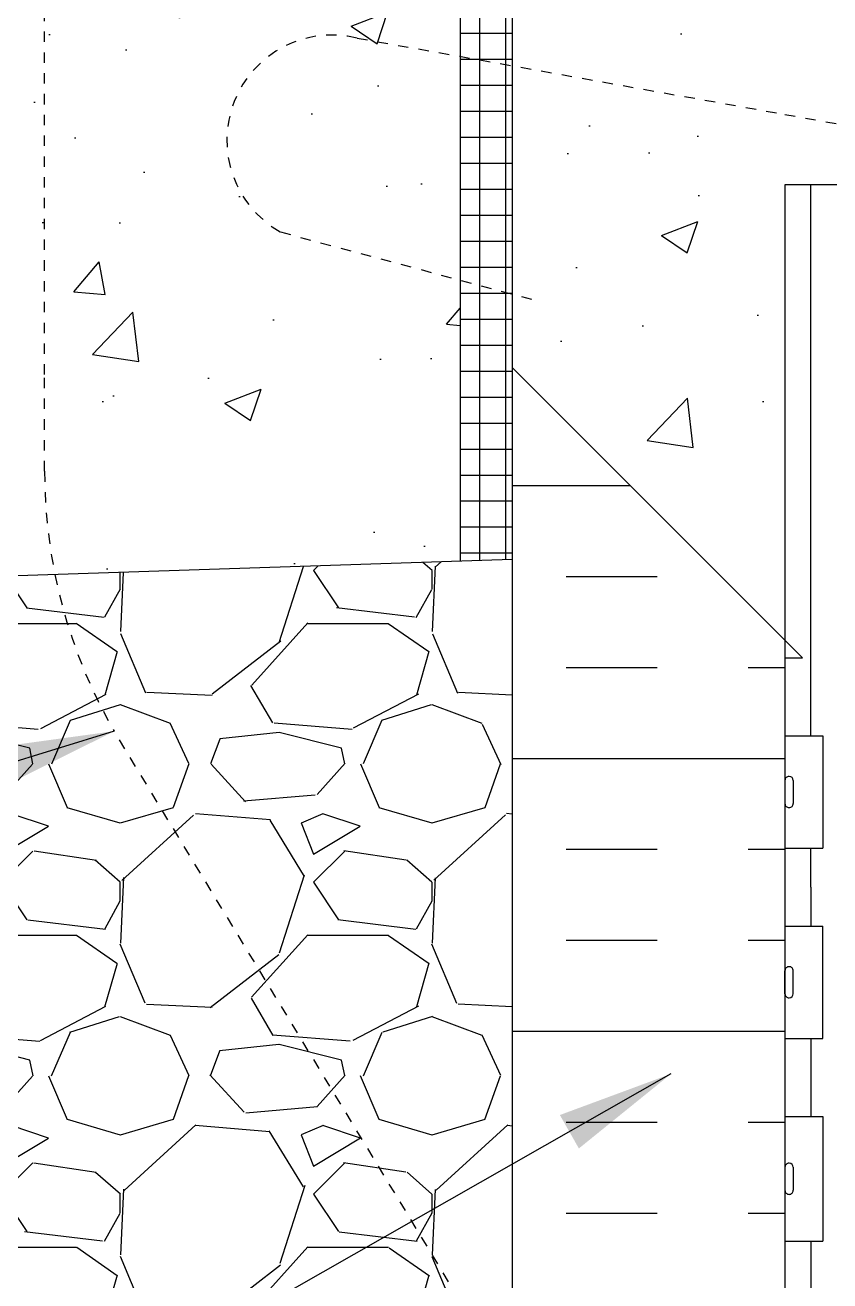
# Model space of a CAD drawing. Header units: inches. Extents: x -6.7 to 42.3, y 74.3 to 149.9.
# Drawn here: x 8.1 to 15.85, y 97.05 to 109.12 of the extents above; entities that cross this region are included whole.
import ezdxf

# ---------------------------------------------------------------- set-up
doc = ezdxf.new("R2010")
doc.units = ezdxf.units.IN
doc.header["$LTSCALE"] = 0.5
doc.header["$MEASUREMENT"] = 0
doc.linetypes.add('HIDDEN2', pattern=[0.1875, 0.125, -0.0625])
for name, color, linetype in [('HATCH', 12, 'Continuous'), ('Hidden2', 12, 'HIDDEN2'), ('line25', 2, 'Continuous'), ('LINE50', 5, 'Continuous'), ('LINE9', 9, 'Continuous'), ('TEXT', 4, 'Continuous')]:
    doc.layers.add(name, color=color, linetype=linetype)
doc.styles.add('DIM', font='romans.shx', dxfattribs={"width": 0.7})
doc.dimstyles.new('ext_12', dxfattribs={"dimscale": 12, "dimtxt": 0.09375, "dimasz": 0.09375, "dimexe": 0.09375, "dimexo": 0.0625, "dimgap": 0.0625, "dimtad": 1, "dimdec": 1, "dimzin": 2, "dimdsep": 46, "dimlunit": 4, "dimtxsty": 'DIM', "dimcen": 0.09, "dimdle": 0.09375, "dimclrt": 4, "dimadec": 0, "dimazin": 0, "dimtfac": 1, "dimtdec": 1, "dimtmove": 1, "dimatfit": 3, "dimfxl": 1, "dimfrac": 2, "dimtolj": 1, "dimtzin": 0, "dimarcsym": 0})

msp = doc.modelspace()

# ---------------------------------------------------------------- hatches: boundary and pattern name
at = {"layer": 'HATCH'}
h = msp.add_hatch(dxfattribs=at)
h.set_pattern_fill('AR-CONC', color=256, scale=0.5)
h.set_pattern_definition([(49.99999999999999, (0, 0), (3.586300913003767, -0.3137606749129755), [0.375, -4.125]), (355, (0, 0), (-0.693756668065, 3.760960668500059), [0.3, -3.3]), (100.45144446, (0.298858405, -0.02614672), (2.89254423363556, 3.447199954843147), [0.3187009599999999, -3.505710559999999]), (46.18420000000001, (0, 1), (5.336206653357862, -0.8275964039653827), [0.5625, -6.1875]), (96.63563549, (0.444683725, 0.931033465), (4.673309728371142, 4.870593003872752), [0.47805171, -5.258568799999999]), (351.1841639899999, (0, 1), (4.673309725273866, 4.870593001349951), [0.45, -4.950000005]), (21, (0.5, 0.75), (2.984535260592308, -2.013094453326694), [0.375, -4.125]), (326.0000000000001, (0.5, 0.75), (1.216576659607909, 3.625750225234265), [0.3, -3.3]), (71.45144474, (0.74871127, 0.58224213), (4.201111883649856, 1.612655764031769), [0.31870095, -3.50571056]), (37.50000000000001, (0, 0), (0.06079927658645334, 1.664469269156557), [0, -3.26, 0, -3.35, 0, -3.3125]), (7.499999999999999, (0, 0), (1.315347687210743, 1.972058559411801), [0, -1.91, 0, -3.185, 0, -1.2625]), (327.5, (-1.115, 0), (2.669112180862045, -0.1127743586718988), [0, -1.25, 0, -3.9, 0, -5.175]), (317.5, (-1.615, 0), (2.915930846711931, 0.5005249116615886), [0, -1.625, 0, -2.59, 0, -3.675])])
h.paths.add_polyline_path([(21.41610146462094, 85.61420725195184, 0.08241458984434794), (21.27276451115162, 85.69331372852096, -0.3178372451770569), (21.10609784448829, 85.92901598890182), (21.10609784448465, 85.99651598891192, -0.4142135623888824), (21.16859784448465, 86.05901598891529), (21.21609784427014, 86.05901598891529), (21.21609784427469, 86.12901598891534), (21.11109784449309, 86.12901598891534, -0.1889729320647591), (20.95522876880459, 86.22386047730468, 0.196322833643866), (20.50609784444412, 86.57012019743293), (19.18424227561185, 86.86061576368796, 0.05779469062704496), (18.41610146462048, 86.9497022537805, 0.05779469062698079), (17.64796065362997, 86.86061576368795), (16.32610508479775, 86.57012019743293, 0.1963228336438586), (15.87697416043729, 86.2238604773047, -0.1889729320647836), (15.72110508474878, 86.12901598891534), (15.61610508496719, 86.12901598891534), (15.61610508497174, 86.05901598891529), (15.66360508475722, 86.05901598891529, -0.4142135623888808), (15.72610508475722, 85.99651598891192), (15.72610508475358, 85.92901598890182, -0.317837245177035), (15.55943841809024, 85.69331372852099, 0.08241458984435096), (15.41610146462094, 85.61420725195184), (15.41610146462094, 84.0877083457774), (17.44735146462138, 84.0877083457774), (18.44735146462138, 83.0877083457774), (18.44735146462138, 85.0877083457774), (19.44735146462138, 84.0877083457774), (21.41610146462094, 84.0877083457774)])
h.paths.add_polyline_path([(21.41610146462094, 91.83284324444855), (21.41610146462105, 92.56157636099789), (21.34720996525919, 92.35030909628767, -0.7257365567847589), (21.2411014646199, 92.33157636099492), (21.19218842114173, 92.481576360995), (21.06610146462022, 92.48157636099491, -0.4142135623728037), (21.01610146462017, 92.5315763609948), (21.01610146461994, 92.56157636099499), (20.91610146462008, 92.56157636099493), (20.91610146462354, 94.0768908393189, 0.2589583704863463), (20.65696092364999, 94.543689270224, -0.3113104134333546), (20.60040142710498, 94.67383315850054, 2.127292751064668), (20.1878157503345, 94.44934253060117, -1), (20.02438717890555, 94.04081945653958, -0.3253062266843831), (19.55781243764332, 94.78298538634452, 0.104880438240455), (19.38541660404855, 95.59479681367449, 1.422913243113661), (19.05190975255688, 95.12771202191468, -0.7355925422349244), (19.06469462299177, 94.66966544477465, -0.08275514747013539), (18.41610146462008, 94.56157636099493, -0.08275514747013572), (17.76750830624839, 94.66966544477465, -0.7355925422304714), (17.78029317668352, 95.12771202191385, 1.422913243107571), (17.44678632519163, 95.59479681367452, 0.1048804382404761), (17.27439049159685, 94.7829853863444, -0.3253062266843559), (16.80781575033451, 94.04081945653958, -1), (16.64438717890568, 94.44934253060111, 2.127292751064852), (16.23180150213526, 94.67383315850057, -0.3113104134333902), (16.17524200559015, 94.54368927022404, 0.2589583704863619), (15.91610146461663, 94.0768908393189), (15.91610146462008, 92.56157636099493), (15.81610146462012, 92.56157636099499), (15.81610146461999, 92.531576360995, -0.4142135623739224), (15.76610146461995, 92.48157636099491), (15.64001450809843, 92.481576360995), (15.5972099652608, 92.35030909629259, -0.7257365568515476), (15.49110146461847, 92.33157636099929), (15.41610146462093, 92.56157636099233), (15.41610146462093, 89.74382472587895, 0.06439757034050946), (15.52610508473472, 89.67786520061532), (15.61610508473527, 89.6778652006222), (15.616105084738, 89.63613914069805, -0.249069420179818), (15.72610508475404, 89.4290159889286), (15.72610508475768, 89.3615159889185, -0.4142135623889469), (15.66360508475766, 89.29901598891513), (15.61610508475982, 89.29901598891514), (15.61610508476437, 89.22901598891514), (15.72110508474933, 89.22901598891514, 0.1004604156421021), (16.11480355481644, 89.28617874476257, -0.6014354320958893), (16.23430702504149, 89.181295402339, 2.182094824738477), (16.64438717890652, 89.39420483378811, -1), (16.80781575033536, 89.80272790784976, -0.2443795113559055), (17.25622362314222, 89.28197100339887, 0.05315652255487553), (17.42206307735935, 88.66788937148385, 1.553131786922593), (17.78029317668414, 89.09219406313045, -0.7355925422349028), (17.76750830624925, 89.55024064027047, -0.08275514747013568), (18.41610146462094, 89.65832972405019, -0.08275514747013524), (19.06469462299263, 89.55024064027047, -0.7355925422304772), (19.0519097525575, 89.09219406313127, 1.553131786917257), (19.41013985188252, 88.66788937148384, 0.05315652255487587), (19.57597930609965, 89.28197100339887, -0.2443795113559285), (20.02438717890663, 89.80272790784974, -1), (20.18781575033537, 89.39420483378818, 2.182094824737276), (20.59789590420058, 89.18129540233905, -0.6014354320927106), (20.71739937442502, 89.28617874476271, 0.1004604156422125), (21.11109784449253, 89.22901598891514), (21.2160978444775, 89.22901598891514), (21.21609784448205, 89.29901598891514), (21.16859784448421, 89.29901598891513, -0.4142135623889469), (21.1060978444842, 89.3615159889185), (21.10609784448783, 89.4290159889286, -0.2490694201798182), (21.21609784450388, 89.63613914069805), (21.21609784450661, 89.6778652006222), (21.30609784450715, 89.67786520061532, 0.06439757034050739), (21.41610146462094, 89.74382472587895)])
h.paths.add_polyline_path([(18.30110059130562, 96.56738567258314, 0.4135815913877395), (17.92610146462029, 96.94157636099487), (16.54110146461329, 96.94157636099493, 0.4142135623737345), (15.91610146461326, 96.3165763609936), (15.91610146461372, 95.7898486413708, 0.5490706967552531), (16.45005529317094, 95.45020370855684), (17.46237849327738, 95.92397096620556, -0.05309424434830084), (17.91291964643845, 96.07911483435544, 0.3501185223359489)])
h.paths.add_polyline_path([(17.91291964643844, 97.98403788763432, -0.05309424434847129), (17.46237849327601, 98.13918175578489), (16.45005529317108, 98.61294901343291, 0.5490706967567544), (15.91610146461372, 98.27330408061744), (15.91610146461326, 97.74657636099707, 0.4142135623741072), (16.54110146461324, 97.12157636099488), (17.9261014646203, 97.12157636099494, 0.4135815913309806), (18.30110059130548, 97.49576704933395, 0.3501185223767397)])
h.paths.add_polyline_path([(20.91610146462691, 97.74657636099421), (20.91610146462645, 98.27330408061641, 0.5490706967576158), (20.38214763606911, 98.61294901343291), (19.36982443596279, 98.13918175578425, -0.05309424434830192), (18.91928328280172, 97.98403788763437, 0.3501185223334642), (18.53110233793453, 97.49576704941109, 0.4135815913911968), (18.90610146461988, 97.12157636099494), (20.29110146462691, 97.12157636099488, 0.4142135623727812)])
h.paths.add_polyline_path([(20.29110146462693, 96.94157636099493), (18.90610146461988, 96.94157636099487, 0.4135815913477743), (18.53110233793464, 96.56738567263436, 0.3501185223646701), (18.91928328280173, 96.0791148343555, -0.0530942443483846), (19.36982443596346, 95.92397096620525), (20.3821476360692, 95.45020370855684, 0.5490706967555964), (20.91610146462645, 95.78984864137117), (20.91610146462691, 96.31657636099493, 0.4142135623730849)])
h.paths.add_polyline_path([(20.79610146463429, 100.7204932444485), (20.79610146463429, 100.8328432444488), (20.79610146463429, 100.9451932444486), (20.91610146463359, 101.1451932444484), (20.91610146463145, 102.2860630268061, 0.2910966595426471), (20.6280399005752, 102.7389229382234), (19.36982440740104, 103.3277677818053, 0.0933692720773184), (18.56297606628428, 103.5350992506653, 0.01633246440578862), (18.4161014646202, 103.5398981804241, 0.1098692816785058), (17.46237852183984, 103.3277677818061), (16.20416302866483, 102.7389229382234, 0.2910966595425618), (15.91610146460872, 102.2860630268061), (15.91610146460657, 101.1451932444484), (16.03610146460588, 100.9451932444486), (16.03610146460588, 100.8328432444483), (16.03610146460588, 100.7204932444485), (15.91610146460657, 100.5204932444487), (15.91610146460872, 99.37962346209096, 0.2910966595426452), (16.20416302866497, 98.92676355067368), (17.46237852183974, 98.33791870709153, 0.1098692816784932), (18.41610146461997, 98.12578830847349, 0.1098692816785058), (19.36982440740033, 98.33791870709149), (20.6280399005752, 98.92676355067368, 0.2910966595426432), (20.91610146463145, 99.37962346209096), (20.91610146463359, 100.5204932444487)])
h.paths.add_polyline_path([(18.301100591306, 104.1699194393154, 0.4135815915247207), (17.9261014646203, 104.5441101279026), (16.54110146461307, 104.5441101279022, 0.4142135623726921), (15.91610146461326, 103.9191101279029), (15.91610146461372, 103.3923824082807, 0.5490706967576175), (16.45005529317106, 103.0527374754642), (17.46237849327737, 103.5265047331129, -0.05309424434830289), (17.91291964643845, 103.6816486012627, 0.1829837551016588), (18.20765498807662, 103.8779278318009, 0.157071804599491)])
h.paths.add_polyline_path([(17.91291964643835, 105.5865716545416, -0.05309424434837972), (17.46237849327667, 105.7417155226919), (16.45005529317097, 106.2154827803403, 0.5490706967555967), (15.91610146461372, 105.8758378475259), (15.91610146461326, 105.3491101279022, 0.4142135623730951), (16.54110146461326, 104.7241101279022), (17.9261014646203, 104.7241101279027, 0.4135815916530866), (18.30110059130626, 105.0983008166544, 0.3501185221448893)], flags=17)
h.paths.add_polyline_path([(20.91610146462691, 105.349110127904), (20.91610146462645, 105.8758378475268, 0.5490706967552534), (20.38214763606922, 106.2154827803407), (19.36982443596282, 105.7417155226916, -0.05309424434829053), (18.91928328280171, 105.5865716545421, 0.3501185222700923), (18.53110233793429, 105.0983008164318, 0.4135815914793546), (18.90610146461988, 104.7241101279027), (20.29110146462688, 104.7241101279026, 0.4142135623737331)], flags=17)
h.paths.add_polyline_path([(20.29110146462693, 104.5441101279022), (18.90610146461998, 104.5441101279022, 0.1175252216024922), (18.73695342605193, 104.5037949662929, 0.2823332061294452), (18.53110233793485, 104.1699194396535, 0.3501185224271871), (18.91928328280173, 103.6816486012632, -0.05309424434847092), (19.36982443596416, 103.5265047331127), (20.38214763606909, 103.0527374754647, 0.549070696756755), (20.91610146462645, 103.3923824082801), (20.91610146462691, 103.9191101279005, 0.4142135623738941)])
h.paths.add_polyline_path([(24.04110146462094, 109.8328432444484), (12.79110146462094, 109.8328432444484), (12.79110146462094, 105.8322339322727), (15.41610146462093, 103.2072339322727), (15.41610146462093, 105.8322339322727), (15.41610508458351, 107.5887956495782), (15.91610146461663, 107.5887956495782, 0.2589583704863515), (16.17524200559018, 107.1219972186731, -0.3113104134329341), (16.23180150213512, 106.9918533303967, 2.127292751063228), (16.64438717890567, 107.2163439582964, -1), (16.80781575033462, 107.624867032358, -0.3253062266843695), (17.27439049159685, 106.8827011025531, 0.1048804382404605), (17.44678632519162, 106.0708896752231, 1.422913243113636), (17.78029317668328, 106.5379744669829, -0.7355925422348385), (17.76750830624839, 106.9960210441229, -0.08275514747013557), (18.41610146462008, 107.1041101279026, -0.08275514747013576), (19.06469462299178, 106.9960210441229, -0.735592542230489), (19.05190975255665, 106.5379744669837, 1.422913243110883), (19.38541660404919, 106.0708896752241, 0.1048804382402725), (19.55781243764332, 106.8827011025527, -0.3253062266843533), (20.02438717890566, 107.6248670323575, -1), (20.18781575033449, 107.216343958296, 2.127292751064858), (20.60040142710491, 106.9918533303965, -0.3113104134333814), (20.65696092365002, 107.1219972186731, 0.2589583704866419), (20.91610146462354, 107.5887956495788), (21.41610146462008, 107.5887956495788), (21.41610146462008, 103.2066246200941), (24.04110146462094, 105.8322339322706)])
h.paths.add_polyline_path([(34.46270270882852, 107.8328432444484), (32.46270270882852, 107.8328432444484), (33.46270270882852, 108.8328432444484), (33.46270270882852, 109.8328432444484), (24.54110146462304, 109.8328432444484), (24.54110146462304, 105.8322662681868), (33.46270270882852, 105.8328432444484), (33.46270270882852, 106.8328432444485)])
h.paths.add_polyline_path([(12.29110146462094, 109.8328432444484), (10.29110146461679, 109.8328432444484), (8.10360146462285, 109.8328432444484), (3.370699225341347, 109.6771345762326), (3.370339393745876, 107.4253346135532), (4.37017962195864, 106.4254943853404), (3.370179621958638, 106.4254943853404), (2.370179621958638, 106.4254943853404), (3.370019850171401, 105.4256541571277), (3.369739917655144, 103.6738568230635), (12.29110146462094, 103.9673624259515)])
h.paths.add_polyline_path([(21.41610146462094, 132.7260064461561, 0.08241458984434209), (21.27276451115164, 132.8051129227253, -0.3178372451770644), (21.1060978444883, 133.0408151831061), (21.10609784448466, 133.1083151831162, -0.4142135623888782), (21.16859784448466, 133.1708151831196), (21.21609784427014, 133.1708151831196), (21.21609784427469, 133.2408151831197), (21.111097844493, 133.2408151831197, -0.1889729320704661), (20.95522876880161, 133.3356596715141, 0.1963228336418869), (20.50609784444391, 133.6819193916373), (19.18424227561222, 133.9724149578922, 0.05779469062707288), (18.41610146462049, 134.0615014479848, 0.05779469062699713), (17.64796065362976, 133.9724149578922), (16.32610508479797, 133.6819193916373, 0.1963228336431606), (15.8769741604386, 133.3356596715107, -0.1889729320668943), (15.72110508474889, 133.2408151831197), (15.6161050849672, 133.2408151831197), (15.61610508497174, 133.1708151831196), (15.66360508475723, 133.1708151831196, -0.4142135623888782), (15.72610508475723, 133.1083151831162), (15.72610508475359, 133.0408151831061, -0.3178372451770455), (15.55943841809025, 132.8051129227253, 0.08241458984396662), (15.41610146462154, 132.7260064461566), (15.41610146462128, 130.7863181744357), (16.7443333872678, 130.7863181744358), (16.81755669197113, 130.8595414791392), (17.24433338726781, 131.0363181744358), (17.24433338726781, 130.0363181744356), (16.81755669197068, 130.2130948697324), (16.74433338726735, 130.2863181744358), (15.41610146462122, 130.2863181744358), (15.41610146462094, 128.2148276629655), (16.35995633715982, 128.2148276629655), (16.35995633715936, 129.0953189964226), (16.42245633715982, 129.2148276629668), (16.48495633715982, 129.0953189964226), (16.48495633715982, 128.2148276629655), (17.27586504384861, 128.2148276629655), (21.41610146462094, 128.2148276629655)])
h.paths.add_polyline_path([(15.41610146462154, 132.7260064461566), (15.41610146462185, 135.1038217945652), (12.79110146462095, 132.4738181744352), (12.79110146462095, 130.7863181744356), (15.41610146462128, 130.7863181744357)])
h.paths.add_polyline_path([(15.41610146462122, 130.2863181744357), (12.79110146462095, 130.2863181744357), (12.79110146462095, 128.2148276629655), (15.41610146462094, 128.2148276629655)])
h.paths.add_polyline_path([(21.41610146462094, 138.9446424386529), (21.41610146462084, 141.0336609572226, 0.06439757034043976), (21.30609784450716, 141.0996204824861), (21.21609784450661, 141.0996204824792), (21.21609784450389, 141.1413465424034, -0.2490694201798161), (21.10609784448784, 141.3484696941728), (21.1060978444842, 141.4159696941829, -0.4142135623889448), (21.16859784448422, 141.4784696941863), (21.21609784448206, 141.4784696941863), (21.21609784447751, 141.5484696941863), (21.11109784449254, 141.5484696941863, 0.1004604156380671), (20.71739937444043, 141.4913069383445, -0.6014354321565567), (20.59789590420039, 141.5961902807624, 2.182094824738455), (20.18781575033536, 141.3832808493133, -1), (20.02438717890651, 140.9747577752516, -0.2443795113545818), (19.57597930610027, 141.4955146796987, 0.05315652255518682), (19.41013985188259, 142.1095963116175, 1.553131786922888), (19.05190975255775, 141.685291619971, -0.7355925422349513), (19.06469462299263, 141.2272450428309, -0.08275514747013475), (18.41610146462094, 141.1191559590512, -0.0827551474701358), (17.76750830624925, 141.2272450428309, -0.7355925422305463), (17.78029317668437, 141.6852916199701, 1.553131786900393), (17.42206307736124, 142.1095963116224, 0.05315652255532674), (17.25622362314218, 141.4955146797024, -0.2443795113558587), (16.80781575033525, 140.9747577752517, -1), (16.64438717890651, 141.3832808493133, 2.18209482473732), (16.2343070250413, 141.5961902807624, -0.6014354317156138), (16.11480355490758, 141.4913069383062, 0.1004604156665787), (15.72110508474924, 141.5484696941863), (15.61610508476438, 141.5484696941863), (15.61610508475983, 141.4784696941863), (15.66360508475767, 141.4784696941863, -0.4142135623889656), (15.72610508475768, 141.4159696941829), (15.72610508475405, 141.3484696941728, -0.2490694201798173), (15.616105084738, 141.1413465424034), (15.61610508473527, 141.0996204824792), (15.52610508473472, 141.0996204824861, 0.06439757034057293), (15.41610146462084, 141.0336609572224), (15.41610146462094, 138.9446424386529), (15.41610146462144, 136.8556239200828, 0.0643975703401923), (15.52610508473473, 136.7896643948196), (15.61610508473527, 136.7896643948265), (15.616105084738, 136.7479383349024, -0.2490694201798241), (15.72610508475405, 136.5408151831329), (15.72610508475768, 136.4733151831228, -0.4142135623889448), (15.66360508475767, 136.4108151831194), (15.61610508475983, 136.4108151831194), (15.61610508476438, 136.3408151831194), (15.72110508474929, 136.3408151831194, 0.1004604156402219), (16.11480355480941, 136.3979779389642, -0.6014354321244498), (16.2343070250415, 136.2930945965433, 2.182094824738507), (16.64438717890653, 136.5060040279924, -1), (16.80781575033538, 136.9145271020541, -0.2443795113562674), (17.25622362314239, 136.3937701976021, 0.05315652255489088), (17.4220630773599, 135.779688565687, 1.553131786918959), (17.78029317668414, 136.2039932573348, -0.735592542234838), (17.76750830624926, 136.6620398344748, -0.08275514747013481), (18.41610146462094, 136.7701289182545, -0.08275514747013574), (19.06469462299264, 136.6620398344748, -0.7355925422305459), (19.05190975255752, 136.2039932573356, 1.553131786949564), (19.41013985188614, 135.7796885656975, 0.05315652255398488), (19.57597930609951, 136.3937701976025, -0.2443795113561612), (20.02438717890663, 136.9145271020541, -1), (20.18781575033538, 136.5060040279925, 2.182094824737248), (20.59789590420059, 136.2930945965434, -0.6014354319359779), (20.71739937438728, 136.3979779389805, 0.1004604156523515), (21.11109784449259, 136.3408151831194), (21.21609784447751, 136.3408151831194), (21.21609784448206, 136.4108151831195), (21.16859784448423, 136.4108151831194, -0.4142135623890073), (21.1060978444842, 136.4733151831228), (21.10609784448784, 136.5408151831329, -0.2490694201798173), (21.21609784450389, 136.7479383349024), (21.21609784450661, 136.7896643948265), (21.30609784450717, 136.7896643948196, 0.06439757034050485), (21.41610146462094, 136.8556239200832)])
h.paths.add_polyline_path([(21.41610146462049, 147.9446424386529), (17.41610146462094, 147.9446424386529), (16.41610146462094, 148.9446424386529), (16.41610146462094, 146.9446424386529), (15.41610146462049, 147.9446424386533), (15.41610146462063, 145.1632784311498, 0.08241458984454471), (15.55943841809025, 145.0841719545805, -0.3178372451770768), (15.72610508475359, 144.8484696941996), (15.72610508475723, 144.7809696941895, -0.4142135623888782), (15.66360508475723, 144.7184696941861), (15.61610508497174, 144.7184696941861), (15.6161050849672, 144.6484696941861), (15.72110508474888, 144.6484696941861, -0.1889729320602732), (15.87697416043504, 144.5536252058006, 0.1963228336454834), (16.32610508479794, 144.2073654856684), (17.6479606536295, 143.9168699194136, 0.05779469062708518), (18.4161014646214, 143.8277834293209, 0.057794690627038), (19.18424227561266, 143.9168699194136), (20.50609784444396, 144.2073654856684, 0.196322833644318), (20.95522876880526, 144.5536252057976, -0.18897293206356), (21.11109784449303, 144.6484696941861), (21.21609784427469, 144.6484696941861), (21.21609784427014, 144.7184696941861), (21.16859784448465, 144.7184696941861, -0.4142135623888325), (21.10609784448466, 144.7809696941895), (21.1060978444883, 144.8484696941996, -0.3178372451770409), (21.27276451115164, 145.0841719545804, 0.08241458984414733), (21.41610146462063, 145.1632784311493)])
h = msp.add_hatch(dxfattribs=at)
h.set_pattern_fill('NET', color=256, scale=2, style=0)
h.set_pattern_definition([(0, (-108.7712073255145, -47.95293077926243), (0, 0.25), []), (90, (-108.7712073255145, -47.95293077926243), (-0.25, 1.530808498934192e-17), [])])
h.paths.add_polyline_path([(12.79110146462094, 106.5375047381834), (12.29110146462094, 106.671479334399), (12.29110146462094, 103.9673624259516), (12.79110146462094, 103.9838120228737)])
h.paths.add_polyline_path([(12.79110146462094, 108.7339440640637), (12.29110146462094, 108.823211460822), (12.29110146462094, 106.671479334399), (12.79110146462094, 106.5375047381834)])
h.paths.add_polyline_path([(12.79110146462094, 109.8328432444486), (12.29110146462094, 109.8328432444486), (12.29110146462094, 108.823211460822), (12.79110146462094, 108.7339440640637)])
h = msp.add_hatch(dxfattribs=at)
h.set_pattern_fill('AR-CONC', color=256, scale=0.5, style=0)
h.set_pattern_definition([(50, (0, 0), (3.586300913003767, -0.3137606749129755), [0.375, -4.125]), (355, (0, 0), (-0.693756668065, 3.760960668500059), [0.3, -3.3]), (100.4514, (0.2988584, -0.0261467), (2.892546908570108, 3.447197710304768), [0.31870095, -3.50571056]), (46.18420000000001, (0, 1), (5.336205243128222, -0.8275950716450904), [0.5625, -6.1875]), (96.6356, (0.444683725, 0.931033465), (4.673313527743517, 4.870589354502209), [0.47805144, -5.258565]), (351.1842, (0, 1), (4.673309725668136, 4.870593004626623), [0.45, -4.95]), (21, (0.5, 0.75), (2.984535260592308, -2.013094453326694), [0.375, -4.125]), (326.0000000000001, (0.5, 0.75), (1.216576659607909, 3.625750225234265), [0.3, -3.3]), (71.4514, (0.748711165, 0.58224197), (4.20111314290745, 1.612652483549762), [0.31870095, -3.50571056]), (37.50000000000001, (0, 0), (0.06079927658645334, 1.664469269156557), [0, -3.26, 0, -3.35, 0, -3.3125]), (7.499999999999999, (0, 0), (1.315347687210743, 1.972058559411801), [0, -1.91, 0, -3.185, 0, -1.2625]), (327.5, (-1.115, 0), (2.669112180862045, -0.112774358671899), [0, -1.25, 0, -3.9, 0, -5.175]), (317.5, (-1.615, 0), (2.915930846711931, 0.5005249116615882), [0, -1.625, 0, -2.59, 0, -3.675])])
h.paths.add_polyline_path([(10.29110146461679, 108.6791468427953, 0.3721051063302321), (10.29110146461679, 107.3558492178347)])
h = msp.add_hatch(dxfattribs=at)
h.set_pattern_fill('INSUL', color=256, scale=7, style=0)
h.set_pattern_definition([(0, (-2914.440862764546, -359.9298274601871), (0, 2.625), []), (0, (-2914.440862764546, -359.0548274601871), (0, 2.625), [0.875, -0.875]), (0, (-2914.440862764546, -358.1798274601871), (0, 2.625), [0.875, -0.875])])
edge = h.paths.add_edge_path()
edge.add_line((15.41610146462093, 103.2072339322728), (15.41610146462094, 91.83284324444855))
edge.add_line((15.41610146462093, 103.2072339322728), (14.18860146462409, 104.4347339322696))
edge.add_line((14.18860146462409, 104.4347339322696), (12.97860146462094, 105.6447339322727))
edge.add_line((12.97860146462094, 105.6447339322727), (12.79110146462093, 105.8322339322727))
edge.add_line((12.79110146462093, 105.8322339322727), (12.79110146462094, 100.8328432444486))
edge.add_line((12.79110146462094, 100.8328432444486), (12.79110146462094, 91.83284324444855))
edge.add_line((12.79110146462094, 91.83284324444855), (13.22860146462094, 91.83284324444855))
edge.add_line((13.22860146462094, 91.83284324444855), (13.22860146462094, 92.33284324444855))
edge.add_line((13.22860146462094, 92.33284324444855), (14.72860146462094, 92.33284324444855))
edge.add_line((14.72860146462094, 92.33284324444855), (14.72860146462094, 91.83284324444855))
edge.add_line((14.72860146462094, 91.83284324444855), (15.16610146462094, 91.83284324444855))
h = msp.add_hatch(dxfattribs=at)
h.set_pattern_fill('GRAVEL', color=256, scale=3, style=0)
h.set_pattern_definition([(228.012787504, (2.16, 3), (-24.00000000000018, -27.00000000000001), [0.403608, -39.9572641412211]), (184.969740728, (1.89, 2.7), (35.99999999999993, 3.000000000000105), [0.692604, -68.56777428368999]), (132.510447078, (1.2, 2.64), (30.00000000000035, -32.99999999999959), [0.488364, -48.3480977882991]), (267.273689006, (0.03, 1.89), (3.000000000000073, 60.00000000000006), [0.6307139999999999, -62.440674124887]), (292.833654178, (0, 1.26), (-14.99999999999996, 36.00000000000009), [0.6184649999999999, -61.22811938426489]), (357.273689006, (0.24, 0.6900000000000001), (-60.00000000000006, 3.000000000000076), [0.6307139999999999, -62.440674124887]), (37.6942404667, (0.8699999999999999, 0.66), (-38.99999999999999, -29.99999999999992), [0.8340869999999999, -82.574545646748]), (72.2553283749, (1.53, 1.17), (21.00000000000008, 66.00000000000001), [0.7874639999999998, -77.95896449044018]), (121.429565615, (1.77, 1.92), (-24.00000000000006, 38.99999999999996), [0.63285, -62.65221932918699]), (175.236358309, (1.44, 2.46), (32.99999999999995, -3.000000000000114), [0.722496, -35.4022877363769]), (222.397437798, (0.72, 2.52), (-35.99999999999989, -32.99999999999992), [0.9343440000000001, -92.5001250143847]), (138.814074834, (3, 1.86), (-21.0000000000001, 18), [0.3189029999999999, -31.57153443820409]), (171.46923439, (2.76, 2.07), (38.99999999999999, -5.999999999999986), [0.606711, -60.06453424847101]), (225, (2.16, 2.16), (-3.33066907387547e-16, -2.999999999999799), [0.4242629999999999, -3.8183776871193]), (203.198590514, (1.95, 2.52), (14.99999999999997, 5.999999999999926), [0.228474, -22.6188453175917]), (291.801409486, (1.74, 2.43), (-2.999999999999052, 9.000000000000307), [0.323109, -15.8323854214035]), (30.96375653209999, (1.86, 2.13), (9.000000000000158, 5.999999999999939), [0.5247869999999999, -16.96806868453589]), (161.565051177, (2.31, 2.4), (6.000000000000035, -2.99999999999993), [0.379473, -9.107359980505198]), (16.389540334, (0, 2.43), (29.9999999999999, 9.000000000000131), [0.5316, -52.6285354400082]), (70.3461759419, (0.51, 2.58), (-12.00000000000366, -33.00000000001019), [0.445983, -44.152223241957]), (293.198590514, (2.31, 3), (-5.999999999999911, 14.99999999999997), [0.456945, -22.3903743175917]), (343.610459666, (2.49, 2.58), (-29.9999999999999, 9.000000000000131), [0.5315999999999999, -52.62853544000699]), (339.44395478, (0, 0.5700000000000001), (-15.00000000000011, 6.000000000000073), [0.5126399999999999, -25.1193712359525]), (294.775140569, (0.48, 0.39), (-15.00000000000002, 33.00000000000001), [0.429534, -42.523929189828]), (66.8014094864, (2.34, 0), (5.999999999999943, 14.99999999999991), [0.456945, -22.3903743175917]), (17.3540246363, (2.52, 0.42), (-38.99999999999993, -11.99999999999989), [0.502893, -49.78627084272]), (69.44395478040002, (0.8699999999999999, 0), (-6.000000000000021, -14.99999999999986), [0.2563199999999999, -25.3756912359525]), (101.309932474, (2.16, 0), (-2.999999999999892, 12.00000000000004), [0.15297, -15.1440885407784]), (165.963756532, (2.13, 0.15), (8.999999999999876, -3.000000000000004), [0.618465, -11.7508518768531]), (186.009005957, (1.53, 0.3), (30.00000000000014, 2.999999999999949), [0.57315, -56.74176952362841]), (303.690067526, (1.86, 1.86), (-2.999999999999962, 5.999999999999957), [0.4326659999999999, -10.383987826392]), (353.157226587, (2.1, 1.5), (51.00000000000004, -6.000000000000158), [0.755382, -74.7826878720849]), (60.9453959009, (2.85, 1.41), (-11.99999999999993, -20.99999999999993), [0.308868, -30.578022422961]), (90, (3, 1.68), (-3, 3), [0.18, -2.82]), (120.256437164, (1.47, 0.39), (12.00000000000003, -21.00000000000002), [0.416772, -41.2605599683494]), (48.01278750420001, (1.26, 0.75), (24, 26.99999999999993), [0.8072159999999999, -39.5536561412211]), (0, (1.8, 1.35), (3, 3), [0.78, -2.22]), (325.3048464690001, (2.58, 1.35), (30.00000000000042, -20.99999999999947), [0.474342, -46.95982290252599]), (254.054604099, (2.97, 1.08), (-3.000000000000113, -12.00000000000001), [0.436806, -21.4035236678415]), (207.645975364, (2.85, 0.66), (-56.99999999999985, -30.00000000000014), [0.711195, -70.40842254677818]), (175.42607874, (2.22, 0.33), (-38.99999999999986, 3.000000000000004), [0.752397, -74.48722022390669])])
edge = h.paths.add_edge_path()
edge.add_spline(control_points=[(3.369500220417502, 102.788038330888), (3.860546616597364, 102.4943066026195), (6.687216913016933, 100.8034628088925), (8.706540082534888, 95.04749096249834), (11.22433649925939, 89.21160330139627), (11.78391410197498, 85.47658338971307), (11.99199421558455, 84.0877083457774)], knot_values=[0, 0, 0, 0, 1.700681329170785, 9.789839482054973, 16.86336358992998, 21.05076106958214, 21.05076106958214, 21.05076106958214, 21.05076106958214], degree=3, periodic=0)
edge.add_line((11.99199421558456, 84.0877083457774), (12.79110146462094, 84.0877083457774))
edge.add_line((12.79110146462094, 84.0877083457774), (12.79110146462094, 95.70784324442002))
edge.add_line((12.79110146462094, 95.70784324442002), (12.79110146462092, 95.74637122318465))
edge.add_line((12.79110146462092, 95.74637122318465), (12.79110146462093, 96.18284324444856))
edge.add_line((12.79110146462093, 96.18284324444856), (12.79110146462094, 103.9838120228736))
edge.add_line((12.79110146462094, 103.9838120228736), (8.390859609046462, 103.8390476131056))
edge.add_line((8.390859609046462, 103.8390476131056), (3.369500220417502, 103.6738489372176))
edge.add_line((3.369500220417502, 103.6738489372176), (3.369500220417548, 102.788038330888))

# ---------------------------------------------------------------- linework, layer by layer
at = {"layer": 'Hidden2'}
for p, q in [((8.291101464620937, 105.7624136725599), (8.291101464620937, 109.8328432444484)), ((11.29877022177598, 109.0003771143651), (15.41610146461883, 108.2652902310847)), ((15.41610146462094, 108.2652902310844), (18.3058095342308, 107.7493767975533)), ((10.56158284280016, 107.134902452412), (12.9946015539538, 106.4829770535886))]:
    msp.add_line(p, q, dxfattribs=at)
msp.add_lwpolyline([(12.79110146462139, 95.70784324444855, 0.1043800181721885), (12.69897986745522, 96.18284324444858), (8.960974445698724, 102.3328432444484, -0.1316524975873954), (8.291101464620937, 104.8328432444484), (8.291101464620937, 105.7624136725599)], format="xyb", dxfattribs=at)
msp.add_arc((11.05706173479192, 108.017498030315), 1.01216317189639, 76.18404517938063, 240.6906524988458, dxfattribs=at)
at = {"layer": 'line25'}
for p, q in [((12.29110146462094, 109.8328432444486), (12.29110146462094, 103.9673624259516)), ((15.58610146462723, 103.0372339322664), (12.79110146462094, 105.8322339322727)), ((15.41610146462093, 105.8322339322727), (15.41610146462094, 84.0877083457774)), ((15.41610146462043, 103.0378432444423), (15.58549215245142, 103.0378432444423)), ((15.41610146462043, 102.2878432444423), (15.78105405886234, 102.2878432444423)), ((15.78105405886234, 102.2878432444423), (15.78105405886234, 101.2078432444422)), ((15.41610146462043, 101.2078432444423), (15.78105405886234, 101.2078432444423)), ((15.41610146462043, 100.4578432444423), (15.78105405886234, 100.4578432444423)), ((15.78105405886234, 99.37784324444232), (15.78105405886234, 100.4578432444424)), ((15.41610146462043, 99.37784324444232), (15.78105405886234, 99.37784324444226)), ((15.41610146462043, 98.62784324444232), (15.78105405886234, 98.62784324444237)), ((15.78105405886234, 98.62784324444232), (15.78105405886234, 97.42784324444227)), ((15.41610146462043, 97.42784324444233), (15.78105405886234, 97.42784324444233))]:
    msp.add_line(p, q, dxfattribs=at)
at = {"layer": 'LINE50'}
for p, q in [((12.79110146462094, 109.8328432444486), (12.79110146462094, 91.83284324444855)), ((12.79110146462094, 103.9838120228736), (3.369500220417502, 103.6738489372176))]:
    msp.add_line(p, q, dxfattribs=at)
at = {"layer": 'LINE9'}
for p, q in [((15.91610146461813, 107.5887956495782), (15.41610508458351, 107.5887956495782)), ((15.41610508458351, 101.8578432444423), (15.41610508458351, 101.6378432444424)), ((15.45610508458347, 101.8978432444423), (15.45610508458347, 101.8978432444424)), ((15.49610508458343, 101.8578432444423), (15.49610508458434, 101.6378432444424)), ((15.41610146462043, 101.8028432444423), (15.41610508458396, 101.8028432444423)), ((15.41610146462043, 101.6928432444423), (15.41610508458396, 101.6928432444423)), ((15.45610508458347, 101.5978432444424), (15.45610508458438, 101.5978432444423)), ((15.41610508458351, 99.80784324444232), (15.41610508458351, 100.0278432444422)), ((15.45610508458347, 100.0678432444422), (15.45610508458438, 100.0678432444423)), ((15.49610508458343, 99.80784324444227), (15.49610508458434, 100.0278432444422)), ((15.41610146462043, 99.97284324444234), (15.41610508458396, 99.97284324444234)), ((15.41610146462043, 99.86284324444233), (15.41610508458396, 99.86284324444233)), ((15.45610508458347, 99.7678432444423), (15.45610508458347, 99.76784324444225)), ((15.41610146462043, 98.08284324444219), (15.41610508458396, 98.08284324444219)), ((15.41610508458351, 98.1378432444422), (15.41610508458351, 97.91784324444234)), ((15.45610508458347, 98.17784324444222), (15.45610508458347, 98.17784324444227)), ((15.49610508458343, 98.13784324444225), (15.49610508458434, 97.91784324444234)), ((15.41610146462043, 97.97284324444217), (15.41610508458396, 97.97284324444217)), ((15.45610508458347, 97.87784324444232), (15.45610508458438, 97.87784324444226))]:
    msp.add_line(p, q, dxfattribs=at)
for points in [[(15.41610508458351, 107.5887956495782), (15.41610146462008, 92.56157636099493)], [(15.66610146462008, 103.0378432444422), (15.66610146462008, 107.5887956495782)], [(15.66610146462008, 102.2878432444423), (15.66610146462008, 103.0378432444422)], [(15.66610146462008, 100.8328432444486), (15.66610146462008, 101.2078432444423)], [(15.66610146462008, 100.8328432444486), (15.66610146462008, 100.4578432444423)], [(15.66610146462008, 99.37784324444226), (15.66610146462008, 98.62784324444237)], [(15.66610146462008, 97.42784324444233), (15.66610146462008, 96.67784324444233)]]:
    msp.add_lwpolyline(points, dxfattribs=at)
for centre, start, end in [((15.45610508458353, 101.8578432444423), 89.99999999994789, 180.0000000000879), ((15.45610508458353, 101.8578432444423), 0, 90), ((15.45610508458353, 101.6378432444424), 180, 270.0000000000782), ((15.45610508458444, 101.6378432444424), 270, 1.009635278083779e-10), ((15.45610508458347, 100.0278432444422), 89.99999999992184, 180), ((15.45610508458438, 100.0278432444422), 359.999999999899, 90), ((15.45610508458347, 99.80784324444227), 179.9999999999121, 270.0000000000521), ((15.45610508458347, 99.80784324444227), 270, 0), ((15.45610508458347, 98.13784324444225), 89.99999999994789, 180.0000000000879), ((15.45610508458347, 98.13784324444225), 0, 90), ((15.45610508458347, 97.91784324444234), 180, 270.0000000000782), ((15.45610508458438, 97.91784324444228), 270, 1.009635278083779e-10)]:
    msp.add_arc(centre, 0.04, start, end, dxfattribs=at)

# ---------------------------------------------------------------- leaders
at = {"layer": 'TEXT'}
for points in [[(8.960974445698724, 102.3328432444484), (2.28691025467765, 100.2782779274874), (-0.2968584153821041, 100.2782779274874)], [(14.31931384319375, 99.03648800450298), (4.918555237506553, 93.68887308973504), (1.901296327571288, 93.68887308973504)]]:
    msp.add_leader(points, dimstyle='ext_12', override={"dimgap": 0.0625, "dimtad": 0}, dxfattribs=at)

doc.saveas('drawing.dxf')
